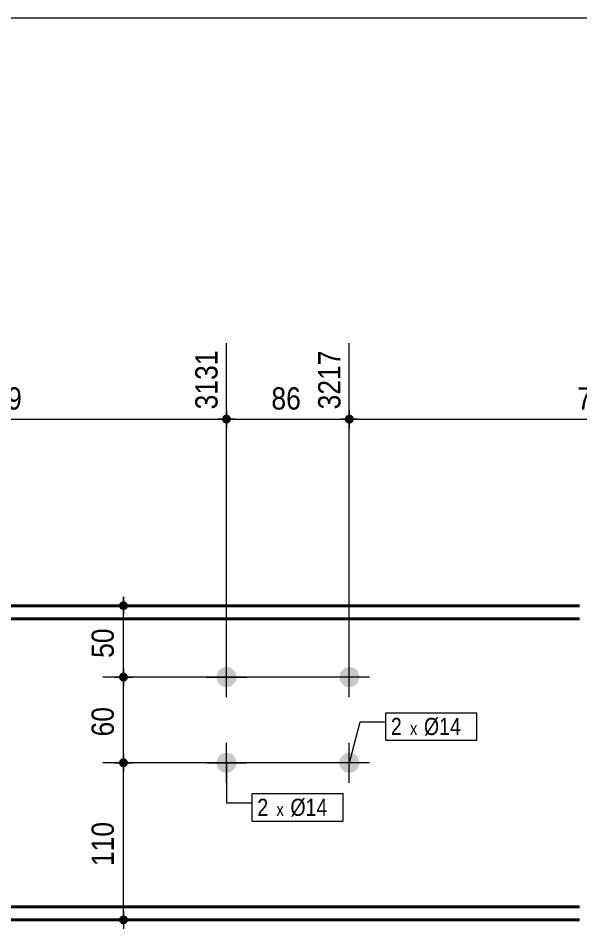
# Model space of a CAD drawing. Header units: millimetres. Extents: x 2 to 287, y 5 to 195.
# Drawn here: x 144.7 to 210.2, y 88.7 to 195 of the extents above; entities that cross this region are included whole.
import ezdxf

# ---------------------------------------------------------------- set-up
doc = ezdxf.new("R2010")
doc.units = ezdxf.units.MM
for name, color, linetype, lineweight in [('Boulon', 7, 'Continuous', 0), ('Cotation', 7, 'Continuous', 0), ('Désignation boulon', 3, 'Continuous', 0), ('Feuille dessin', 5, 'Continuous', 0), ('Piece', 2, 'Continuous', 0)]:
    doc.layers.add(name, color=color, linetype=linetype, lineweight=lineweight)
doc.styles.add('ARIAL', font='ARIAL.TTF')
doc.styles.add('COMIC_SANS_MS', font='COMIC.TTF')

# ---------------------------------------------------------------- blocks, each defined once
blk = doc.blocks.new('*A1')
at = {"layer": 'Boulon'}
for points in [[(170.16, 118.08), (170.16, 118.05), (170.15, 118.02), (170.15, 118), (170.15, 117.97), (170.14, 117.94), (170.14, 117.91), (170.13, 117.88), (170.13, 117.85), (170.12, 117.83), (170.11, 117.8), (170.11, 117.77), (170.1, 117.74), (170.09, 117.72), (170.08, 117.69), (170.07, 117.66), (170.06, 117.64), (170.04, 117.61), (170.03, 117.58), (170.02, 117.56), (170.01, 117.53), (169.99, 117.51), (169.98, 117.49), (169.96, 117.46), (169.94, 117.44), (169.93, 117.41), (169.91, 117.39), (169.89, 117.37), (169.87, 117.35), (169.85, 117.33), (169.83, 117.3), (169.81, 117.28), (169.79, 117.26), (169.77, 117.24), (169.75, 117.23), (169.73, 117.21), (169.71, 117.19), (169.68, 117.17), (169.66, 117.16), (169.64, 117.14), (169.61, 117.12), (169.59, 117.11), (169.57, 117.09), (169.54, 117.08), (169.51, 117.07), (169.49, 117.05), (169.46, 117.04), (169.44, 117.03), (169.41, 117.02), (169.38, 117.01), (169.36, 117), (169.33, 116.99), (169.3, 116.99), (169.27, 116.98), (169.25, 116.97), (169.22, 116.97), (169.19, 116.96), (169.16, 116.96), (169.13, 116.95), (169.1, 116.95), (169.08, 116.95), (169.05, 116.94), (169.02, 116.94), (168.99, 116.94), (168.96, 116.94), (168.93, 116.94), (168.9, 116.95), (168.88, 116.95), (168.85, 116.95), (168.82, 116.96), (168.79, 116.96), (168.76, 116.97), (168.73, 116.97), (168.71, 116.98), (168.68, 116.99), (168.65, 116.99), (168.62, 117), (168.6, 117.01), (168.57, 117.02), (168.54, 117.03), (168.52, 117.04), (168.49, 117.05), (168.47, 117.07), (168.44, 117.08), (168.41, 117.09), (168.39, 117.11), (168.37, 117.12), (168.34, 117.14), (168.32, 117.16), (168.3, 117.17), (168.27, 117.19), (168.25, 117.21), (168.23, 117.23), (168.21, 117.24), (168.19, 117.26), (168.17, 117.28), (168.15, 117.3), (168.13, 117.33), (168.11, 117.35), (168.09, 117.37), (168.07, 117.39), (168.05, 117.41), (168.04, 117.44), (168.02, 117.46), (168, 117.49), (167.99, 117.51), (167.97, 117.53), (167.96, 117.56), (167.95, 117.58), (167.94, 117.61), (167.92, 117.64), (167.91, 117.66), (167.9, 117.69), (167.89, 117.72), (167.88, 117.74), (167.87, 117.77), (167.87, 117.8), (167.86, 117.83), (167.85, 117.85), (167.85, 117.88), (167.84, 117.91), (167.84, 117.94), (167.83, 117.97), (167.83, 118), (167.83, 118.02), (167.82, 118.05), (167.82, 118.08), (167.82, 118.11), (167.82, 118.14), (167.82, 118.17), (167.83, 118.2), (167.83, 118.22), (167.83, 118.25), (167.84, 118.28), (167.84, 118.31), (167.85, 118.34), (167.85, 118.37), (167.86, 118.39), (167.87, 118.42), (167.87, 118.45), (167.88, 118.48), (167.89, 118.5), (167.9, 118.53), (167.91, 118.56), (167.92, 118.58), (167.94, 118.61), (167.95, 118.63), (167.96, 118.66), (167.97, 118.68), (167.99, 118.71), (168, 118.73), (168.02, 118.76), (168.04, 118.78), (168.05, 118.8), (168.07, 118.83), (168.09, 118.85), (168.11, 118.87), (168.13, 118.89), (168.15, 118.91), (168.17, 118.93), (168.19, 118.95), (168.21, 118.97), (168.23, 118.99), (168.25, 119.01), (168.27, 119.03), (168.3, 119.05), (168.32, 119.06), (168.34, 119.08), (168.37, 119.1), (168.39, 119.11), (168.41, 119.12), (168.44, 119.14), (168.47, 119.15), (168.49, 119.16), (168.52, 119.18), (168.54, 119.19), (168.57, 119.2), (168.6, 119.21), (168.62, 119.22), (168.65, 119.23), (168.68, 119.23), (168.71, 119.24), (168.73, 119.25), (168.76, 119.25), (168.79, 119.26), (168.82, 119.26), (168.85, 119.27), (168.88, 119.27), (168.9, 119.27), (168.93, 119.27), (168.96, 119.28), (168.99, 119.28), (169.02, 119.28), (169.05, 119.27), (169.08, 119.27), (169.1, 119.27), (169.13, 119.27), (169.16, 119.26), (169.19, 119.26), (169.22, 119.25), (169.25, 119.25), (169.27, 119.24), (169.3, 119.23), (169.33, 119.23), (169.36, 119.22), (169.38, 119.21), (169.41, 119.2), (169.44, 119.19), (169.46, 119.18), (169.49, 119.16), (169.51, 119.15), (169.54, 119.14), (169.57, 119.12), (169.59, 119.11), (169.61, 119.1), (169.64, 119.08), (169.66, 119.06), (169.68, 119.05), (169.71, 119.03), (169.73, 119.01), (169.75, 118.99), (169.77, 118.97), (169.79, 118.95), (169.81, 118.93), (169.83, 118.91), (169.85, 118.89), (169.87, 118.87), (169.89, 118.85), (169.91, 118.83), (169.93, 118.8), (169.94, 118.78), (169.96, 118.76), (169.98, 118.73), (169.99, 118.71), (170.01, 118.68), (170.02, 118.66), (170.03, 118.63), (170.04, 118.61), (170.06, 118.58), (170.07, 118.56), (170.08, 118.53), (170.09, 118.5), (170.1, 118.48), (170.11, 118.45), (170.11, 118.42), (170.12, 118.39), (170.13, 118.37), (170.13, 118.34), (170.14, 118.31), (170.14, 118.28), (170.15, 118.25), (170.15, 118.22), (170.15, 118.2), (170.16, 118.17), (170.16, 118.14), (170.16, 118.11)], [(170.16, 108.08), (170.16, 108.05), (170.15, 108.02), (170.15, 108), (170.15, 107.97), (170.14, 107.94), (170.14, 107.91), (170.13, 107.88), (170.13, 107.85), (170.12, 107.83), (170.11, 107.8), (170.11, 107.77), (170.1, 107.74), (170.09, 107.72), (170.08, 107.69), (170.07, 107.66), (170.06, 107.64), (170.04, 107.61), (170.03, 107.58), (170.02, 107.56), (170.01, 107.53), (169.99, 107.51), (169.98, 107.49), (169.96, 107.46), (169.94, 107.44), (169.93, 107.41), (169.91, 107.39), (169.89, 107.37), (169.87, 107.35), (169.85, 107.33), (169.83, 107.3), (169.81, 107.28), (169.79, 107.26), (169.77, 107.24), (169.75, 107.23), (169.73, 107.21), (169.71, 107.19), (169.68, 107.17), (169.66, 107.16), (169.64, 107.14), (169.61, 107.12), (169.59, 107.11), (169.57, 107.09), (169.54, 107.08), (169.51, 107.07), (169.49, 107.05), (169.46, 107.04), (169.44, 107.03), (169.41, 107.02), (169.38, 107.01), (169.36, 107), (169.33, 106.99), (169.3, 106.99), (169.27, 106.98), (169.25, 106.97), (169.22, 106.97), (169.19, 106.96), (169.16, 106.96), (169.13, 106.95), (169.1, 106.95), (169.08, 106.95), (169.05, 106.94), (169.02, 106.94), (168.99, 106.94), (168.96, 106.94), (168.93, 106.94), (168.9, 106.95), (168.88, 106.95), (168.85, 106.95), (168.82, 106.96), (168.79, 106.96), (168.76, 106.97), (168.73, 106.97), (168.71, 106.98), (168.68, 106.99), (168.65, 106.99), (168.62, 107), (168.6, 107.01), (168.57, 107.02), (168.54, 107.03), (168.52, 107.04), (168.49, 107.05), (168.47, 107.07), (168.44, 107.08), (168.41, 107.09), (168.39, 107.11), (168.37, 107.12), (168.34, 107.14), (168.32, 107.16), (168.3, 107.17), (168.27, 107.19), (168.25, 107.21), (168.23, 107.23), (168.21, 107.24), (168.19, 107.26), (168.17, 107.28), (168.15, 107.3), (168.13, 107.33), (168.11, 107.35), (168.09, 107.37), (168.07, 107.39), (168.05, 107.41), (168.04, 107.44), (168.02, 107.46), (168, 107.49), (167.99, 107.51), (167.97, 107.53), (167.96, 107.56), (167.95, 107.58), (167.94, 107.61), (167.92, 107.64), (167.91, 107.66), (167.9, 107.69), (167.89, 107.72), (167.88, 107.74), (167.87, 107.77), (167.87, 107.8), (167.86, 107.83), (167.85, 107.85), (167.85, 107.88), (167.84, 107.91), (167.84, 107.94), (167.83, 107.97), (167.83, 108), (167.83, 108.02), (167.82, 108.05), (167.82, 108.08), (167.82, 108.11), (167.82, 108.14), (167.82, 108.17), (167.83, 108.2), (167.83, 108.22), (167.83, 108.25), (167.84, 108.28), (167.84, 108.31), (167.85, 108.34), (167.85, 108.37), (167.86, 108.39), (167.87, 108.42), (167.87, 108.45), (167.88, 108.48), (167.89, 108.5), (167.9, 108.53), (167.91, 108.56), (167.92, 108.58), (167.94, 108.61), (167.95, 108.63), (167.96, 108.66), (167.97, 108.68), (167.99, 108.71), (168, 108.73), (168.02, 108.76), (168.04, 108.78), (168.05, 108.8), (168.07, 108.83), (168.09, 108.85), (168.11, 108.87), (168.13, 108.89), (168.15, 108.91), (168.17, 108.93), (168.19, 108.95), (168.21, 108.97), (168.23, 108.99), (168.25, 109.01), (168.27, 109.03), (168.3, 109.05), (168.32, 109.06), (168.34, 109.08), (168.37, 109.1), (168.39, 109.11), (168.41, 109.12), (168.44, 109.14), (168.47, 109.15), (168.49, 109.16), (168.52, 109.18), (168.54, 109.19), (168.57, 109.2), (168.6, 109.21), (168.62, 109.22), (168.65, 109.23), (168.68, 109.23), (168.71, 109.24), (168.73, 109.25), (168.76, 109.25), (168.79, 109.26), (168.82, 109.26), (168.85, 109.27), (168.88, 109.27), (168.9, 109.27), (168.93, 109.27), (168.96, 109.28), (168.99, 109.28), (169.02, 109.28), (169.05, 109.27), (169.08, 109.27), (169.1, 109.27), (169.13, 109.27), (169.16, 109.26), (169.19, 109.26), (169.22, 109.25), (169.25, 109.25), (169.27, 109.24), (169.3, 109.23), (169.33, 109.23), (169.36, 109.22), (169.38, 109.21), (169.41, 109.2), (169.44, 109.19), (169.46, 109.18), (169.49, 109.16), (169.51, 109.15), (169.54, 109.14), (169.57, 109.12), (169.59, 109.11), (169.61, 109.1), (169.64, 109.08), (169.66, 109.06), (169.68, 109.05), (169.71, 109.03), (169.73, 109.01), (169.75, 108.99), (169.77, 108.97), (169.79, 108.95), (169.81, 108.93), (169.83, 108.91), (169.85, 108.89), (169.87, 108.87), (169.89, 108.85), (169.91, 108.83), (169.93, 108.8), (169.94, 108.78), (169.96, 108.76), (169.98, 108.73), (169.99, 108.71), (170.01, 108.68), (170.02, 108.66), (170.03, 108.63), (170.04, 108.61), (170.06, 108.58), (170.07, 108.56), (170.08, 108.53), (170.09, 108.5), (170.1, 108.48), (170.11, 108.45), (170.11, 108.42), (170.12, 108.39), (170.13, 108.37), (170.13, 108.34), (170.14, 108.31), (170.14, 108.28), (170.15, 108.25), (170.15, 108.22), (170.15, 108.2), (170.16, 108.17), (170.16, 108.14), (170.16, 108.11)]]:
    blk.add_hatch(color=256, dxfattribs=at).paths.add_polyline_path(points, flags=17)
at = {"layer": 'Boulon', "linetype": 'Continuous', "lineweight": 0}
for p, q in [((168.99, 115.78), (168.99, 120.44)), ((166.66, 118.11), (171.32, 118.11)), ((168.99, 105.78), (168.99, 110.44)), ((166.66, 108.11), (171.32, 108.11))]:
    blk.add_line(p, q, dxfattribs=at)
blk = doc.blocks.new('*A2')
at = {"layer": 'Boulon'}
for points in [[(184.49, 118.08), (184.49, 118.05), (184.49, 118.02), (184.48, 118), (184.48, 117.97), (184.48, 117.94), (184.47, 117.91), (184.47, 117.88), (184.46, 117.85), (184.46, 117.83), (184.45, 117.8), (184.44, 117.77), (184.43, 117.74), (184.42, 117.72), (184.41, 117.69), (184.4, 117.66), (184.39, 117.64), (184.38, 117.61), (184.37, 117.58), (184.35, 117.56), (184.34, 117.53), (184.32, 117.51), (184.31, 117.49), (184.29, 117.46), (184.28, 117.44), (184.26, 117.41), (184.24, 117.39), (184.23, 117.37), (184.21, 117.35), (184.19, 117.33), (184.17, 117.3), (184.15, 117.28), (184.13, 117.26), (184.11, 117.24), (184.09, 117.23), (184.06, 117.21), (184.04, 117.19), (184.02, 117.17), (184, 117.16), (183.97, 117.14), (183.95, 117.12), (183.92, 117.11), (183.9, 117.09), (183.87, 117.08), (183.85, 117.07), (183.82, 117.05), (183.8, 117.04), (183.77, 117.03), (183.74, 117.02), (183.72, 117.01), (183.69, 117), (183.66, 116.99), (183.63, 116.99), (183.61, 116.98), (183.58, 116.97), (183.55, 116.97), (183.52, 116.96), (183.49, 116.96), (183.47, 116.95), (183.44, 116.95), (183.41, 116.95), (183.38, 116.94), (183.35, 116.94), (183.32, 116.94), (183.29, 116.94), (183.27, 116.94), (183.24, 116.95), (183.21, 116.95), (183.18, 116.95), (183.15, 116.96), (183.12, 116.96), (183.1, 116.97), (183.07, 116.97), (183.04, 116.98), (183.01, 116.99), (182.98, 116.99), (182.96, 117), (182.93, 117.01), (182.9, 117.02), (182.88, 117.03), (182.85, 117.04), (182.82, 117.05), (182.8, 117.07), (182.77, 117.08), (182.75, 117.09), (182.72, 117.11), (182.7, 117.12), (182.68, 117.14), (182.65, 117.16), (182.63, 117.17), (182.61, 117.19), (182.58, 117.21), (182.56, 117.23), (182.54, 117.24), (182.52, 117.26), (182.5, 117.28), (182.48, 117.3), (182.46, 117.33), (182.44, 117.35), (182.42, 117.37), (182.4, 117.39), (182.39, 117.41), (182.37, 117.44), (182.35, 117.46), (182.34, 117.49), (182.32, 117.51), (182.31, 117.53), (182.29, 117.56), (182.28, 117.58), (182.27, 117.61), (182.26, 117.64), (182.25, 117.66), (182.23, 117.69), (182.22, 117.72), (182.22, 117.74), (182.21, 117.77), (182.2, 117.8), (182.19, 117.83), (182.19, 117.85), (182.18, 117.88), (182.17, 117.91), (182.17, 117.94), (182.17, 117.97), (182.16, 118), (182.16, 118.02), (182.16, 118.05), (182.16, 118.08), (182.16, 118.11), (182.16, 118.14), (182.16, 118.17), (182.16, 118.2), (182.16, 118.22), (182.17, 118.25), (182.17, 118.28), (182.17, 118.31), (182.18, 118.34), (182.19, 118.37), (182.19, 118.39), (182.2, 118.42), (182.21, 118.45), (182.22, 118.48), (182.22, 118.5), (182.23, 118.53), (182.25, 118.56), (182.26, 118.58), (182.27, 118.61), (182.28, 118.63), (182.29, 118.66), (182.31, 118.68), (182.32, 118.71), (182.34, 118.73), (182.35, 118.76), (182.37, 118.78), (182.39, 118.8), (182.4, 118.83), (182.42, 118.85), (182.44, 118.87), (182.46, 118.89), (182.48, 118.91), (182.5, 118.93), (182.52, 118.95), (182.54, 118.97), (182.56, 118.99), (182.58, 119.01), (182.61, 119.03), (182.63, 119.05), (182.65, 119.06), (182.68, 119.08), (182.7, 119.1), (182.72, 119.11), (182.75, 119.12), (182.77, 119.14), (182.8, 119.15), (182.82, 119.16), (182.85, 119.18), (182.88, 119.19), (182.9, 119.2), (182.93, 119.21), (182.96, 119.22), (182.98, 119.23), (183.01, 119.23), (183.04, 119.24), (183.07, 119.25), (183.1, 119.25), (183.12, 119.26), (183.15, 119.26), (183.18, 119.27), (183.21, 119.27), (183.24, 119.27), (183.27, 119.27), (183.29, 119.28), (183.32, 119.28), (183.35, 119.28), (183.38, 119.27), (183.41, 119.27), (183.44, 119.27), (183.47, 119.27), (183.49, 119.26), (183.52, 119.26), (183.55, 119.25), (183.58, 119.25), (183.61, 119.24), (183.63, 119.23), (183.66, 119.23), (183.69, 119.22), (183.72, 119.21), (183.74, 119.2), (183.77, 119.19), (183.8, 119.18), (183.82, 119.16), (183.85, 119.15), (183.87, 119.14), (183.9, 119.12), (183.92, 119.11), (183.95, 119.1), (183.97, 119.08), (184, 119.06), (184.02, 119.05), (184.04, 119.03), (184.06, 119.01), (184.09, 118.99), (184.11, 118.97), (184.13, 118.95), (184.15, 118.93), (184.17, 118.91), (184.19, 118.89), (184.21, 118.87), (184.23, 118.85), (184.24, 118.83), (184.26, 118.8), (184.28, 118.78), (184.29, 118.76), (184.31, 118.73), (184.32, 118.71), (184.34, 118.68), (184.35, 118.66), (184.37, 118.63), (184.38, 118.61), (184.39, 118.58), (184.4, 118.56), (184.41, 118.53), (184.42, 118.5), (184.43, 118.48), (184.44, 118.45), (184.45, 118.42), (184.46, 118.39), (184.46, 118.37), (184.47, 118.34), (184.47, 118.31), (184.48, 118.28), (184.48, 118.25), (184.48, 118.22), (184.49, 118.2), (184.49, 118.17), (184.49, 118.14), (184.49, 118.11)], [(184.49, 108.08), (184.49, 108.05), (184.49, 108.02), (184.48, 108), (184.48, 107.97), (184.48, 107.94), (184.47, 107.91), (184.47, 107.88), (184.46, 107.85), (184.46, 107.83), (184.45, 107.8), (184.44, 107.77), (184.43, 107.74), (184.42, 107.72), (184.41, 107.69), (184.4, 107.66), (184.39, 107.64), (184.38, 107.61), (184.37, 107.58), (184.35, 107.56), (184.34, 107.53), (184.32, 107.51), (184.31, 107.49), (184.29, 107.46), (184.28, 107.44), (184.26, 107.41), (184.24, 107.39), (184.23, 107.37), (184.21, 107.35), (184.19, 107.33), (184.17, 107.3), (184.15, 107.28), (184.13, 107.26), (184.11, 107.24), (184.09, 107.23), (184.06, 107.21), (184.04, 107.19), (184.02, 107.17), (184, 107.16), (183.97, 107.14), (183.95, 107.12), (183.92, 107.11), (183.9, 107.09), (183.87, 107.08), (183.85, 107.07), (183.82, 107.05), (183.8, 107.04), (183.77, 107.03), (183.74, 107.02), (183.72, 107.01), (183.69, 107), (183.66, 106.99), (183.63, 106.99), (183.61, 106.98), (183.58, 106.97), (183.55, 106.97), (183.52, 106.96), (183.49, 106.96), (183.47, 106.95), (183.44, 106.95), (183.41, 106.95), (183.38, 106.94), (183.35, 106.94), (183.32, 106.94), (183.29, 106.94), (183.27, 106.94), (183.24, 106.95), (183.21, 106.95), (183.18, 106.95), (183.15, 106.96), (183.12, 106.96), (183.1, 106.97), (183.07, 106.97), (183.04, 106.98), (183.01, 106.99), (182.98, 106.99), (182.96, 107), (182.93, 107.01), (182.9, 107.02), (182.88, 107.03), (182.85, 107.04), (182.82, 107.05), (182.8, 107.07), (182.77, 107.08), (182.75, 107.09), (182.72, 107.11), (182.7, 107.12), (182.68, 107.14), (182.65, 107.16), (182.63, 107.17), (182.61, 107.19), (182.58, 107.21), (182.56, 107.23), (182.54, 107.24), (182.52, 107.26), (182.5, 107.28), (182.48, 107.3), (182.46, 107.33), (182.44, 107.35), (182.42, 107.37), (182.4, 107.39), (182.39, 107.41), (182.37, 107.44), (182.35, 107.46), (182.34, 107.49), (182.32, 107.51), (182.31, 107.53), (182.29, 107.56), (182.28, 107.58), (182.27, 107.61), (182.26, 107.64), (182.25, 107.66), (182.23, 107.69), (182.22, 107.72), (182.22, 107.74), (182.21, 107.77), (182.2, 107.8), (182.19, 107.83), (182.19, 107.85), (182.18, 107.88), (182.17, 107.91), (182.17, 107.94), (182.17, 107.97), (182.16, 108), (182.16, 108.02), (182.16, 108.05), (182.16, 108.08), (182.16, 108.11), (182.16, 108.14), (182.16, 108.17), (182.16, 108.2), (182.16, 108.22), (182.17, 108.25), (182.17, 108.28), (182.17, 108.31), (182.18, 108.34), (182.19, 108.37), (182.19, 108.39), (182.2, 108.42), (182.21, 108.45), (182.22, 108.48), (182.22, 108.5), (182.23, 108.53), (182.25, 108.56), (182.26, 108.58), (182.27, 108.61), (182.28, 108.63), (182.29, 108.66), (182.31, 108.68), (182.32, 108.71), (182.34, 108.73), (182.35, 108.76), (182.37, 108.78), (182.39, 108.8), (182.4, 108.83), (182.42, 108.85), (182.44, 108.87), (182.46, 108.89), (182.48, 108.91), (182.5, 108.93), (182.52, 108.95), (182.54, 108.97), (182.56, 108.99), (182.58, 109.01), (182.61, 109.03), (182.63, 109.05), (182.65, 109.06), (182.68, 109.08), (182.7, 109.1), (182.72, 109.11), (182.75, 109.12), (182.77, 109.14), (182.8, 109.15), (182.82, 109.16), (182.85, 109.18), (182.88, 109.19), (182.9, 109.2), (182.93, 109.21), (182.96, 109.22), (182.98, 109.23), (183.01, 109.23), (183.04, 109.24), (183.07, 109.25), (183.1, 109.25), (183.12, 109.26), (183.15, 109.26), (183.18, 109.27), (183.21, 109.27), (183.24, 109.27), (183.27, 109.27), (183.29, 109.28), (183.32, 109.28), (183.35, 109.28), (183.38, 109.27), (183.41, 109.27), (183.44, 109.27), (183.47, 109.27), (183.49, 109.26), (183.52, 109.26), (183.55, 109.25), (183.58, 109.25), (183.61, 109.24), (183.63, 109.23), (183.66, 109.23), (183.69, 109.22), (183.72, 109.21), (183.74, 109.2), (183.77, 109.19), (183.8, 109.18), (183.82, 109.16), (183.85, 109.15), (183.87, 109.14), (183.9, 109.12), (183.92, 109.11), (183.95, 109.1), (183.97, 109.08), (184, 109.06), (184.02, 109.05), (184.04, 109.03), (184.06, 109.01), (184.09, 108.99), (184.11, 108.97), (184.13, 108.95), (184.15, 108.93), (184.17, 108.91), (184.19, 108.89), (184.21, 108.87), (184.23, 108.85), (184.24, 108.83), (184.26, 108.8), (184.28, 108.78), (184.29, 108.76), (184.31, 108.73), (184.32, 108.71), (184.34, 108.68), (184.35, 108.66), (184.37, 108.63), (184.38, 108.61), (184.39, 108.58), (184.4, 108.56), (184.41, 108.53), (184.42, 108.5), (184.43, 108.48), (184.44, 108.45), (184.45, 108.42), (184.46, 108.39), (184.46, 108.37), (184.47, 108.34), (184.47, 108.31), (184.48, 108.28), (184.48, 108.25), (184.48, 108.22), (184.49, 108.2), (184.49, 108.17), (184.49, 108.14), (184.49, 108.11)]]:
    blk.add_hatch(color=256, dxfattribs=at).paths.add_polyline_path(points, flags=17)
at = {"layer": 'Boulon', "linetype": 'Continuous', "lineweight": 0}
for p, q in [((183.32, 115.78), (183.32, 120.44)), ((185.66, 118.11), (180.99, 118.11)), ((183.32, 105.78), (183.32, 110.44)), ((185.66, 108.11), (180.99, 108.11))]:
    blk.add_line(p, q, dxfattribs=at)
blk = doc.blocks.new('*A7')
at = {"layer": 'Piece', "color": 2, "linetype": 'Continuous', "lineweight": 40}
for p, q in [((142.16174, 126.442755), (210.151625, 126.442755)), ((210.151625, 124.909422), (142.16174, 124.909422)), ((210.151625, 91.309422), (142.16174, 91.309422)), ((210.151625, 89.776088), (142.16174, 89.776088))]:
    blk.add_line(p, q, dxfattribs=at)
blk = doc.blocks.new('*A8')
at = {"layer": 'Feuille dessin', "linetype": 'Continuous', "lineweight": 0}
blk.add_line((282, 195), (5, 195), dxfattribs=at)
blk = doc.blocks.new('*A18')
at = {"layer": 'Cotation'}
for points in [[(115.21, 147.69), (115.18, 147.69), (115.16, 147.7), (115.13, 147.7), (115.11, 147.71), (115.08, 147.71), (115.06, 147.72), (115.03, 147.73), (115.01, 147.74), (114.99, 147.75), (114.97, 147.77), (114.94, 147.78), (114.92, 147.79), (114.9, 147.81), (114.88, 147.83), (114.87, 147.84), (114.85, 147.86), (114.83, 147.88), (114.82, 147.9), (114.8, 147.92), (114.79, 147.94), (114.77, 147.97), (114.76, 147.99), (114.75, 148.01), (114.74, 148.04), (114.74, 148.06), (114.73, 148.09), (114.72, 148.11), (114.72, 148.14), (114.72, 148.16), (114.71, 148.19), (114.71, 148.21), (114.71, 148.24), (114.72, 148.26), (114.72, 148.29), (114.72, 148.31), (114.73, 148.34), (114.74, 148.36), (114.74, 148.39), (114.75, 148.41), (114.76, 148.43), (114.77, 148.46), (114.79, 148.48), (114.8, 148.5), (114.82, 148.52), (114.83, 148.54), (114.85, 148.56), (114.87, 148.58), (114.88, 148.6), (114.9, 148.61), (114.92, 148.63), (114.94, 148.64), (114.97, 148.66), (114.99, 148.67), (115.01, 148.68), (115.03, 148.69), (115.06, 148.7), (115.08, 148.71), (115.11, 148.72), (115.13, 148.72), (115.16, 148.73), (115.18, 148.73), (115.21, 148.73), (115.23, 148.73), (115.26, 148.73), (115.28, 148.73), (115.31, 148.73), (115.33, 148.72), (115.36, 148.72), (115.38, 148.71), (115.41, 148.7), (115.43, 148.69), (115.46, 148.68), (115.48, 148.67), (115.5, 148.66), (115.52, 148.64), (115.54, 148.63), (115.56, 148.61), (115.58, 148.6), (115.6, 148.58), (115.62, 148.56), (115.64, 148.54), (115.65, 148.52), (115.67, 148.5), (115.68, 148.48), (115.69, 148.46), (115.7, 148.43), (115.71, 148.41), (115.72, 148.39), (115.73, 148.36), (115.74, 148.34), (115.74, 148.31), (115.75, 148.29), (115.75, 148.26), (115.75, 148.24), (115.75, 148.21), (115.75, 148.19), (115.75, 148.16), (115.75, 148.14), (115.74, 148.11), (115.74, 148.09), (115.73, 148.06), (115.72, 148.04), (115.71, 148.01), (115.7, 147.99), (115.69, 147.97), (115.68, 147.94), (115.67, 147.92), (115.65, 147.9), (115.64, 147.88), (115.62, 147.86), (115.6, 147.84), (115.58, 147.83), (115.56, 147.81), (115.54, 147.79), (115.52, 147.78), (115.5, 147.77), (115.48, 147.75), (115.46, 147.74), (115.43, 147.73), (115.41, 147.72), (115.38, 147.71), (115.36, 147.71), (115.33, 147.7), (115.31, 147.7), (115.28, 147.69), (115.26, 147.69), (115.23, 147.69)], [(168.96, 147.69), (168.94, 147.69), (168.91, 147.7), (168.89, 147.7), (168.86, 147.71), (168.84, 147.71), (168.81, 147.72), (168.79, 147.73), (168.77, 147.74), (168.74, 147.75), (168.72, 147.77), (168.7, 147.78), (168.68, 147.79), (168.66, 147.81), (168.64, 147.83), (168.62, 147.84), (168.6, 147.86), (168.59, 147.88), (168.57, 147.9), (168.56, 147.92), (168.54, 147.94), (168.53, 147.97), (168.52, 147.99), (168.51, 148.01), (168.5, 148.04), (168.49, 148.06), (168.49, 148.09), (168.48, 148.11), (168.48, 148.14), (168.47, 148.16), (168.47, 148.19), (168.47, 148.21), (168.47, 148.24), (168.47, 148.26), (168.48, 148.29), (168.48, 148.31), (168.49, 148.34), (168.49, 148.36), (168.5, 148.39), (168.51, 148.41), (168.52, 148.43), (168.53, 148.46), (168.54, 148.48), (168.56, 148.5), (168.57, 148.52), (168.59, 148.54), (168.6, 148.56), (168.62, 148.58), (168.64, 148.6), (168.66, 148.61), (168.68, 148.63), (168.7, 148.64), (168.72, 148.66), (168.74, 148.67), (168.77, 148.68), (168.79, 148.69), (168.81, 148.7), (168.84, 148.71), (168.86, 148.72), (168.89, 148.72), (168.91, 148.73), (168.94, 148.73), (168.96, 148.73), (168.99, 148.73), (169.02, 148.73), (169.04, 148.73), (169.07, 148.73), (169.09, 148.72), (169.12, 148.72), (169.14, 148.71), (169.17, 148.7), (169.19, 148.69), (169.21, 148.68), (169.24, 148.67), (169.26, 148.66), (169.28, 148.64), (169.3, 148.63), (169.32, 148.61), (169.34, 148.6), (169.36, 148.58), (169.38, 148.56), (169.39, 148.54), (169.41, 148.52), (169.42, 148.5), (169.44, 148.48), (169.45, 148.46), (169.46, 148.43), (169.47, 148.41), (169.48, 148.39), (169.49, 148.36), (169.49, 148.34), (169.5, 148.31), (169.5, 148.29), (169.51, 148.26), (169.51, 148.24), (169.51, 148.21), (169.51, 148.19), (169.51, 148.16), (169.5, 148.14), (169.5, 148.11), (169.49, 148.09), (169.49, 148.06), (169.48, 148.04), (169.47, 148.01), (169.46, 147.99), (169.45, 147.97), (169.44, 147.94), (169.42, 147.92), (169.41, 147.9), (169.39, 147.88), (169.38, 147.86), (169.36, 147.84), (169.34, 147.83), (169.32, 147.81), (169.3, 147.79), (169.28, 147.78), (169.26, 147.77), (169.24, 147.75), (169.21, 147.74), (169.19, 147.73), (169.17, 147.72), (169.14, 147.71), (169.12, 147.71), (169.09, 147.7), (169.07, 147.7), (169.04, 147.69), (169.02, 147.69), (168.99, 147.69)]]:
    blk.add_hatch(color=256, dxfattribs=at).paths.add_polyline_path(points, flags=17)
at = {"layer": 'Cotation', "linetype": 'Continuous', "lineweight": 0}
for p, q in [((115.23, 119.11), (115.23, 157.07)), ((168.99, 119.11), (168.99, 157.07)), ((115.23, 149.25), (115.23, 147.17)), ((168.99, 149.25), (168.99, 147.17)), ((116.27, 148.21), (114.19, 148.21)), ((115.23, 148.21), (114.19, 148.21)), ((115.23, 148.21), (168.99, 148.21)), ((170.03, 148.21), (167.95, 148.21)), ((168.99, 148.21), (170.03, 148.21))]:
    blk.add_line(p, q, dxfattribs=at)
at = {"layer": 'Cotation'}
for p in [(115.23, 148.21), (168.99, 148.21)]:
    blk.add_point(p, dxfattribs=at)
at = {"layer": 'Cotation', "style": 'ARIAL', "width": 0.85}
blk.add_text('3131', height=2.6, rotation=90.0002, dxfattribs=at).set_placement((167.95, 149.35))
blk.add_text('1109', height=2.6, dxfattribs=at).set_placement((138.25, 149.33))
blk = doc.blocks.new('*A19')
at = {"layer": 'Cotation'}
for points in [[(168.96, 147.69), (168.94, 147.69), (168.91, 147.7), (168.89, 147.7), (168.86, 147.71), (168.84, 147.71), (168.81, 147.72), (168.79, 147.73), (168.77, 147.74), (168.74, 147.75), (168.72, 147.77), (168.7, 147.78), (168.68, 147.79), (168.66, 147.81), (168.64, 147.83), (168.62, 147.84), (168.6, 147.86), (168.59, 147.88), (168.57, 147.9), (168.56, 147.92), (168.54, 147.94), (168.53, 147.97), (168.52, 147.99), (168.51, 148.01), (168.5, 148.04), (168.49, 148.06), (168.49, 148.09), (168.48, 148.11), (168.48, 148.14), (168.47, 148.16), (168.47, 148.19), (168.47, 148.21), (168.47, 148.24), (168.47, 148.26), (168.48, 148.29), (168.48, 148.31), (168.49, 148.34), (168.49, 148.36), (168.5, 148.39), (168.51, 148.41), (168.52, 148.43), (168.53, 148.46), (168.54, 148.48), (168.56, 148.5), (168.57, 148.52), (168.59, 148.54), (168.6, 148.56), (168.62, 148.58), (168.64, 148.6), (168.66, 148.61), (168.68, 148.63), (168.7, 148.64), (168.72, 148.66), (168.74, 148.67), (168.77, 148.68), (168.79, 148.69), (168.81, 148.7), (168.84, 148.71), (168.86, 148.72), (168.89, 148.72), (168.91, 148.73), (168.94, 148.73), (168.96, 148.73), (168.99, 148.73), (169.02, 148.73), (169.04, 148.73), (169.07, 148.73), (169.09, 148.72), (169.12, 148.72), (169.14, 148.71), (169.17, 148.7), (169.19, 148.69), (169.21, 148.68), (169.24, 148.67), (169.26, 148.66), (169.28, 148.64), (169.3, 148.63), (169.32, 148.61), (169.34, 148.6), (169.36, 148.58), (169.38, 148.56), (169.39, 148.54), (169.41, 148.52), (169.42, 148.5), (169.44, 148.48), (169.45, 148.46), (169.46, 148.43), (169.47, 148.41), (169.48, 148.39), (169.49, 148.36), (169.49, 148.34), (169.5, 148.31), (169.5, 148.29), (169.51, 148.26), (169.51, 148.24), (169.51, 148.21), (169.51, 148.19), (169.51, 148.16), (169.5, 148.14), (169.5, 148.11), (169.49, 148.09), (169.49, 148.06), (169.48, 148.04), (169.47, 148.01), (169.46, 147.99), (169.45, 147.97), (169.44, 147.94), (169.42, 147.92), (169.41, 147.9), (169.39, 147.88), (169.38, 147.86), (169.36, 147.84), (169.34, 147.83), (169.32, 147.81), (169.3, 147.79), (169.28, 147.78), (169.26, 147.77), (169.24, 147.75), (169.21, 147.74), (169.19, 147.73), (169.17, 147.72), (169.14, 147.71), (169.12, 147.71), (169.09, 147.7), (169.07, 147.7), (169.04, 147.69), (169.02, 147.69), (168.99, 147.69)], [(183.3, 147.69), (183.27, 147.69), (183.25, 147.7), (183.22, 147.7), (183.2, 147.71), (183.17, 147.71), (183.15, 147.72), (183.12, 147.73), (183.1, 147.74), (183.08, 147.75), (183.06, 147.77), (183.03, 147.78), (183.01, 147.79), (182.99, 147.81), (182.97, 147.83), (182.96, 147.84), (182.94, 147.86), (182.92, 147.88), (182.91, 147.9), (182.89, 147.92), (182.88, 147.94), (182.86, 147.97), (182.85, 147.99), (182.84, 148.01), (182.83, 148.04), (182.83, 148.06), (182.82, 148.09), (182.81, 148.11), (182.81, 148.14), (182.81, 148.16), (182.8, 148.19), (182.8, 148.21), (182.8, 148.24), (182.81, 148.26), (182.81, 148.29), (182.81, 148.31), (182.82, 148.34), (182.83, 148.36), (182.83, 148.39), (182.84, 148.41), (182.85, 148.43), (182.86, 148.46), (182.88, 148.48), (182.89, 148.5), (182.91, 148.52), (182.92, 148.54), (182.94, 148.56), (182.96, 148.58), (182.97, 148.6), (182.99, 148.61), (183.01, 148.63), (183.03, 148.64), (183.06, 148.66), (183.08, 148.67), (183.1, 148.68), (183.12, 148.69), (183.15, 148.7), (183.17, 148.71), (183.2, 148.72), (183.22, 148.72), (183.25, 148.73), (183.27, 148.73), (183.3, 148.73), (183.32, 148.73), (183.35, 148.73), (183.37, 148.73), (183.4, 148.73), (183.42, 148.72), (183.45, 148.72), (183.47, 148.71), (183.5, 148.7), (183.52, 148.69), (183.55, 148.68), (183.57, 148.67), (183.59, 148.66), (183.61, 148.64), (183.63, 148.63), (183.65, 148.61), (183.67, 148.6), (183.69, 148.58), (183.71, 148.56), (183.73, 148.54), (183.74, 148.52), (183.76, 148.5), (183.77, 148.48), (183.78, 148.46), (183.79, 148.43), (183.8, 148.41), (183.81, 148.39), (183.82, 148.36), (183.83, 148.34), (183.83, 148.31), (183.84, 148.29), (183.84, 148.26), (183.84, 148.24), (183.84, 148.21), (183.84, 148.19), (183.84, 148.16), (183.84, 148.14), (183.83, 148.11), (183.83, 148.09), (183.82, 148.06), (183.81, 148.04), (183.8, 148.01), (183.79, 147.99), (183.78, 147.97), (183.77, 147.94), (183.76, 147.92), (183.74, 147.9), (183.73, 147.88), (183.71, 147.86), (183.69, 147.84), (183.67, 147.83), (183.65, 147.81), (183.63, 147.79), (183.61, 147.78), (183.59, 147.77), (183.57, 147.75), (183.55, 147.74), (183.52, 147.73), (183.5, 147.72), (183.47, 147.71), (183.45, 147.71), (183.42, 147.7), (183.4, 147.7), (183.37, 147.69), (183.35, 147.69), (183.32, 147.69)]]:
    blk.add_hatch(color=256, dxfattribs=at).paths.add_polyline_path(points, flags=17)
at = {"layer": 'Cotation', "linetype": 'Continuous', "lineweight": 0}
for p, q in [((168.99, 119.11), (168.99, 157.07)), ((183.32, 119.11), (183.32, 157.07)), ((168.99, 149.25), (168.99, 147.17)), ((183.32, 149.25), (183.32, 147.17)), ((170.03, 148.21), (167.95, 148.21)), ((168.99, 148.21), (167.95, 148.21)), ((168.99, 148.21), (183.32, 148.21)), ((184.36, 148.21), (182.28, 148.21)), ((183.32, 148.21), (184.36, 148.21))]:
    blk.add_line(p, q, dxfattribs=at)
at = {"layer": 'Cotation'}
for p in [(168.99, 148.21), (183.32, 148.21)]:
    blk.add_point(p, dxfattribs=at)
at = {"layer": 'Cotation', "style": 'ARIAL', "width": 0.85}
blk.add_text('3217', height=2.6, rotation=90.0002, dxfattribs=at).set_placement((182.28, 149.35))
blk.add_text('86', height=2.6, dxfattribs=at).set_placement((174.23, 149.33))
blk = doc.blocks.new('*A20')
at = {"layer": 'Cotation'}
for points in [[(183.3, 147.69), (183.27, 147.69), (183.25, 147.7), (183.22, 147.7), (183.2, 147.71), (183.17, 147.71), (183.15, 147.72), (183.12, 147.73), (183.1, 147.74), (183.08, 147.75), (183.06, 147.77), (183.03, 147.78), (183.01, 147.79), (182.99, 147.81), (182.97, 147.83), (182.96, 147.84), (182.94, 147.86), (182.92, 147.88), (182.91, 147.9), (182.89, 147.92), (182.88, 147.94), (182.86, 147.97), (182.85, 147.99), (182.84, 148.01), (182.83, 148.04), (182.83, 148.06), (182.82, 148.09), (182.81, 148.11), (182.81, 148.14), (182.81, 148.16), (182.8, 148.19), (182.8, 148.21), (182.8, 148.24), (182.81, 148.26), (182.81, 148.29), (182.81, 148.31), (182.82, 148.34), (182.83, 148.36), (182.83, 148.39), (182.84, 148.41), (182.85, 148.43), (182.86, 148.46), (182.88, 148.48), (182.89, 148.5), (182.91, 148.52), (182.92, 148.54), (182.94, 148.56), (182.96, 148.58), (182.97, 148.6), (182.99, 148.61), (183.01, 148.63), (183.03, 148.64), (183.06, 148.66), (183.08, 148.67), (183.1, 148.68), (183.12, 148.69), (183.15, 148.7), (183.17, 148.71), (183.2, 148.72), (183.22, 148.72), (183.25, 148.73), (183.27, 148.73), (183.3, 148.73), (183.32, 148.73), (183.35, 148.73), (183.37, 148.73), (183.4, 148.73), (183.42, 148.72), (183.45, 148.72), (183.47, 148.71), (183.5, 148.7), (183.52, 148.69), (183.55, 148.68), (183.57, 148.67), (183.59, 148.66), (183.61, 148.64), (183.63, 148.63), (183.65, 148.61), (183.67, 148.6), (183.69, 148.58), (183.71, 148.56), (183.73, 148.54), (183.74, 148.52), (183.76, 148.5), (183.77, 148.48), (183.78, 148.46), (183.79, 148.43), (183.8, 148.41), (183.81, 148.39), (183.82, 148.36), (183.83, 148.34), (183.83, 148.31), (183.84, 148.29), (183.84, 148.26), (183.84, 148.24), (183.84, 148.21), (183.84, 148.19), (183.84, 148.16), (183.84, 148.14), (183.83, 148.11), (183.83, 148.09), (183.82, 148.06), (183.81, 148.04), (183.8, 148.01), (183.79, 147.99), (183.78, 147.97), (183.77, 147.94), (183.76, 147.92), (183.74, 147.9), (183.73, 147.88), (183.71, 147.86), (183.69, 147.84), (183.67, 147.83), (183.65, 147.81), (183.63, 147.79), (183.61, 147.78), (183.59, 147.77), (183.57, 147.75), (183.55, 147.74), (183.52, 147.73), (183.5, 147.72), (183.47, 147.71), (183.45, 147.71), (183.42, 147.7), (183.4, 147.7), (183.37, 147.69), (183.35, 147.69), (183.32, 147.69)], [(242.26, 147.69), (242.23, 147.69), (242.21, 147.7), (242.18, 147.7), (242.16, 147.71), (242.13, 147.71), (242.11, 147.72), (242.08, 147.73), (242.06, 147.74), (242.04, 147.75), (242.02, 147.77), (241.99, 147.78), (241.97, 147.79), (241.95, 147.81), (241.93, 147.83), (241.92, 147.84), (241.9, 147.86), (241.88, 147.88), (241.87, 147.9), (241.85, 147.92), (241.84, 147.94), (241.82, 147.97), (241.81, 147.99), (241.8, 148.01), (241.79, 148.04), (241.79, 148.06), (241.78, 148.09), (241.77, 148.11), (241.77, 148.14), (241.77, 148.16), (241.76, 148.19), (241.76, 148.21), (241.76, 148.24), (241.77, 148.26), (241.77, 148.29), (241.77, 148.31), (241.78, 148.34), (241.79, 148.36), (241.79, 148.39), (241.8, 148.41), (241.81, 148.43), (241.82, 148.46), (241.84, 148.48), (241.85, 148.5), (241.87, 148.52), (241.88, 148.54), (241.9, 148.56), (241.92, 148.58), (241.93, 148.6), (241.95, 148.61), (241.97, 148.63), (241.99, 148.64), (242.02, 148.66), (242.04, 148.67), (242.06, 148.68), (242.08, 148.69), (242.11, 148.7), (242.13, 148.71), (242.16, 148.72), (242.18, 148.72), (242.21, 148.73), (242.23, 148.73), (242.26, 148.73), (242.28, 148.73), (242.31, 148.73), (242.33, 148.73), (242.36, 148.73), (242.39, 148.72), (242.41, 148.72), (242.43, 148.71), (242.46, 148.7), (242.48, 148.69), (242.51, 148.68), (242.53, 148.67), (242.55, 148.66), (242.57, 148.64), (242.59, 148.63), (242.61, 148.61), (242.63, 148.6), (242.65, 148.58), (242.67, 148.56), (242.69, 148.54), (242.7, 148.52), (242.72, 148.5), (242.73, 148.48), (242.74, 148.46), (242.75, 148.43), (242.76, 148.41), (242.77, 148.39), (242.78, 148.36), (242.79, 148.34), (242.79, 148.31), (242.8, 148.29), (242.8, 148.26), (242.8, 148.24), (242.8, 148.21), (242.8, 148.19), (242.8, 148.16), (242.8, 148.14), (242.79, 148.11), (242.79, 148.09), (242.78, 148.06), (242.77, 148.04), (242.76, 148.01), (242.75, 147.99), (242.74, 147.97), (242.73, 147.94), (242.72, 147.92), (242.7, 147.9), (242.69, 147.88), (242.67, 147.86), (242.65, 147.84), (242.63, 147.83), (242.61, 147.81), (242.59, 147.79), (242.57, 147.78), (242.55, 147.77), (242.53, 147.75), (242.51, 147.74), (242.48, 147.73), (242.46, 147.72), (242.43, 147.71), (242.41, 147.71), (242.39, 147.7), (242.36, 147.7), (242.33, 147.69), (242.31, 147.69), (242.28, 147.69)]]:
    blk.add_hatch(color=256, dxfattribs=at).paths.add_polyline_path(points, flags=17)
at = {"layer": 'Cotation', "linetype": 'Continuous', "lineweight": 0}
for p, q in [((183.32, 119.11), (183.32, 157.07)), ((242.28, 138.68), (242.28, 157.07)), ((183.32, 149.25), (183.32, 147.17)), ((242.28, 149.25), (242.28, 147.17)), ((184.36, 148.21), (182.28, 148.21)), ((183.32, 148.21), (182.28, 148.21)), ((183.32, 148.21), (242.28, 148.21)), ((243.32, 148.21), (241.24, 148.21)), ((242.28, 148.21), (243.32, 148.21)), ((242.28, 117.44), (242.28, 135.04))]:
    blk.add_line(p, q, dxfattribs=at)
at = {"layer": 'Cotation'}
for p in [(183.32, 148.21), (242.28, 148.21)]:
    blk.add_point(p, dxfattribs=at)
at = {"layer": 'Cotation', "style": 'ARIAL', "width": 0.85}
blk.add_text('3950', height=2.6, rotation=90.0002, dxfattribs=at).set_placement((241.24, 149.35))
blk.add_text('733', height=2.6, dxfattribs=at).set_placement((209.91, 149.33))
blk = doc.blocks.new('*A30')
at = {"layer": 'Cotation'}
for points in [[(156.95, 107.59), (156.92, 107.59), (156.9, 107.6), (156.87, 107.6), (156.85, 107.61), (156.82, 107.61), (156.8, 107.62), (156.78, 107.63), (156.75, 107.64), (156.73, 107.65), (156.71, 107.66), (156.69, 107.68), (156.66, 107.69), (156.64, 107.71), (156.63, 107.72), (156.61, 107.74), (156.59, 107.76), (156.57, 107.78), (156.56, 107.8), (156.54, 107.82), (156.53, 107.84), (156.52, 107.86), (156.5, 107.89), (156.49, 107.91), (156.48, 107.93), (156.48, 107.96), (156.47, 107.98), (156.46, 108.01), (156.46, 108.03), (156.46, 108.06), (156.45, 108.08), (156.45, 108.11), (156.45, 108.13), (156.46, 108.16), (156.46, 108.19), (156.46, 108.21), (156.47, 108.24), (156.48, 108.26), (156.48, 108.28), (156.49, 108.31), (156.5, 108.33), (156.52, 108.35), (156.53, 108.38), (156.54, 108.4), (156.56, 108.42), (156.57, 108.44), (156.59, 108.46), (156.61, 108.48), (156.63, 108.49), (156.64, 108.51), (156.66, 108.53), (156.69, 108.54), (156.71, 108.56), (156.73, 108.57), (156.75, 108.58), (156.78, 108.59), (156.8, 108.6), (156.82, 108.61), (156.85, 108.61), (156.87, 108.62), (156.9, 108.62), (156.92, 108.63), (156.95, 108.63), (156.97, 108.63), (157, 108.63), (157.03, 108.63), (157.05, 108.62), (157.08, 108.62), (157.1, 108.61), (157.13, 108.61), (157.15, 108.6), (157.17, 108.59), (157.2, 108.58), (157.22, 108.57), (157.24, 108.56), (157.26, 108.54), (157.28, 108.53), (157.3, 108.51), (157.32, 108.49), (157.34, 108.48), (157.36, 108.46), (157.38, 108.44), (157.39, 108.42), (157.41, 108.4), (157.42, 108.38), (157.43, 108.35), (157.44, 108.33), (157.45, 108.31), (157.46, 108.28), (157.47, 108.26), (157.48, 108.24), (157.48, 108.21), (157.49, 108.19), (157.49, 108.16), (157.49, 108.13), (157.49, 108.11), (157.49, 108.08), (157.49, 108.06), (157.49, 108.03), (157.48, 108.01), (157.48, 107.98), (157.47, 107.96), (157.46, 107.93), (157.45, 107.91), (157.44, 107.89), (157.43, 107.86), (157.42, 107.84), (157.41, 107.82), (157.39, 107.8), (157.38, 107.78), (157.36, 107.76), (157.34, 107.74), (157.32, 107.72), (157.3, 107.71), (157.28, 107.69), (157.26, 107.68), (157.24, 107.66), (157.22, 107.65), (157.2, 107.64), (157.17, 107.63), (157.15, 107.62), (157.13, 107.61), (157.1, 107.61), (157.08, 107.6), (157.05, 107.6), (157.03, 107.59), (157, 107.59), (156.97, 107.59)], [(156.95, 89.26), (156.92, 89.26), (156.9, 89.26), (156.87, 89.27), (156.85, 89.27), (156.82, 89.28), (156.8, 89.29), (156.78, 89.3), (156.75, 89.31), (156.73, 89.32), (156.71, 89.33), (156.69, 89.34), (156.66, 89.36), (156.64, 89.37), (156.63, 89.39), (156.61, 89.41), (156.59, 89.43), (156.57, 89.45), (156.56, 89.47), (156.54, 89.49), (156.53, 89.51), (156.52, 89.53), (156.5, 89.55), (156.49, 89.58), (156.48, 89.6), (156.48, 89.63), (156.47, 89.65), (156.46, 89.67), (156.46, 89.7), (156.46, 89.73), (156.45, 89.75), (156.45, 89.78), (156.45, 89.8), (156.46, 89.83), (156.46, 89.85), (156.46, 89.88), (156.47, 89.9), (156.48, 89.93), (156.48, 89.95), (156.49, 89.98), (156.5, 90), (156.52, 90.02), (156.53, 90.04), (156.54, 90.06), (156.56, 90.09), (156.57, 90.11), (156.59, 90.13), (156.61, 90.14), (156.63, 90.16), (156.64, 90.18), (156.66, 90.19), (156.69, 90.21), (156.71, 90.22), (156.73, 90.23), (156.75, 90.25), (156.78, 90.26), (156.8, 90.27), (156.82, 90.27), (156.85, 90.28), (156.87, 90.29), (156.9, 90.29), (156.92, 90.29), (156.95, 90.3), (156.97, 90.3), (157, 90.3), (157.03, 90.29), (157.05, 90.29), (157.08, 90.29), (157.1, 90.28), (157.13, 90.27), (157.15, 90.27), (157.17, 90.26), (157.2, 90.25), (157.22, 90.23), (157.24, 90.22), (157.26, 90.21), (157.28, 90.19), (157.3, 90.18), (157.32, 90.16), (157.34, 90.14), (157.36, 90.13), (157.38, 90.11), (157.39, 90.09), (157.41, 90.06), (157.42, 90.04), (157.43, 90.02), (157.44, 90), (157.45, 89.98), (157.46, 89.95), (157.47, 89.93), (157.48, 89.9), (157.48, 89.88), (157.49, 89.85), (157.49, 89.83), (157.49, 89.8), (157.49, 89.78), (157.49, 89.75), (157.49, 89.73), (157.49, 89.7), (157.48, 89.67), (157.48, 89.65), (157.47, 89.63), (157.46, 89.6), (157.45, 89.58), (157.44, 89.55), (157.43, 89.53), (157.42, 89.51), (157.41, 89.49), (157.39, 89.47), (157.38, 89.45), (157.36, 89.43), (157.34, 89.41), (157.32, 89.39), (157.3, 89.37), (157.28, 89.36), (157.26, 89.34), (157.24, 89.33), (157.22, 89.32), (157.2, 89.31), (157.17, 89.3), (157.15, 89.29), (157.13, 89.28), (157.1, 89.27), (157.08, 89.27), (157.05, 89.26), (157.03, 89.26), (157, 89.26), (156.97, 89.26)]]:
    blk.add_hatch(color=256, dxfattribs=at).paths.add_polyline_path(points, flags=17)
at = {"layer": 'Cotation', "linetype": 'Continuous', "lineweight": 0}
for p, q in [((156.97, 109.15), (156.97, 107.07)), ((156.97, 108.11), (156.97, 109.15)), ((182.32, 108.11), (154.55, 108.11)), ((155.93, 108.11), (158.01, 108.11)), ((156.97, 89.78), (156.97, 108.11)), ((156.97, 90.82), (156.97, 88.74)), ((167.99, 89.78), (154.55, 89.78)), ((155.93, 89.78), (158.01, 89.78)), ((156.97, 89.78), (156.97, 88.74))]:
    blk.add_line(p, q, dxfattribs=at)
at = {"layer": 'Cotation'}
for p in [(156.97, 108.11), (156.97, 89.78)]:
    blk.add_point(p, dxfattribs=at)
at = {"layer": 'Cotation', "style": 'ARIAL', "width": 0.85}
blk.add_text('110', height=2.6, rotation=90.0002, dxfattribs=at).set_placement((155.85, 96.05))
blk = doc.blocks.new('*A31')
at = {"layer": 'Cotation'}
for points in [[(156.95, 117.59), (156.92, 117.59), (156.9, 117.6), (156.87, 117.6), (156.85, 117.61), (156.82, 117.61), (156.8, 117.62), (156.78, 117.63), (156.75, 117.64), (156.73, 117.65), (156.71, 117.66), (156.69, 117.68), (156.66, 117.69), (156.64, 117.71), (156.63, 117.72), (156.61, 117.74), (156.59, 117.76), (156.57, 117.78), (156.56, 117.8), (156.54, 117.82), (156.53, 117.84), (156.52, 117.86), (156.5, 117.89), (156.49, 117.91), (156.48, 117.93), (156.48, 117.96), (156.47, 117.98), (156.46, 118.01), (156.46, 118.03), (156.46, 118.06), (156.45, 118.08), (156.45, 118.11), (156.45, 118.13), (156.46, 118.16), (156.46, 118.19), (156.46, 118.21), (156.47, 118.24), (156.48, 118.26), (156.48, 118.28), (156.49, 118.31), (156.5, 118.33), (156.52, 118.35), (156.53, 118.38), (156.54, 118.4), (156.56, 118.42), (156.57, 118.44), (156.59, 118.46), (156.61, 118.48), (156.63, 118.49), (156.64, 118.51), (156.66, 118.53), (156.69, 118.54), (156.71, 118.56), (156.73, 118.57), (156.75, 118.58), (156.78, 118.59), (156.8, 118.6), (156.82, 118.61), (156.85, 118.61), (156.87, 118.62), (156.9, 118.62), (156.92, 118.63), (156.95, 118.63), (156.97, 118.63), (157, 118.63), (157.03, 118.63), (157.05, 118.62), (157.08, 118.62), (157.1, 118.61), (157.13, 118.61), (157.15, 118.6), (157.17, 118.59), (157.2, 118.58), (157.22, 118.57), (157.24, 118.56), (157.26, 118.54), (157.28, 118.53), (157.3, 118.51), (157.32, 118.49), (157.34, 118.48), (157.36, 118.46), (157.38, 118.44), (157.39, 118.42), (157.41, 118.4), (157.42, 118.38), (157.43, 118.35), (157.44, 118.33), (157.45, 118.31), (157.46, 118.28), (157.47, 118.26), (157.48, 118.24), (157.48, 118.21), (157.49, 118.19), (157.49, 118.16), (157.49, 118.13), (157.49, 118.11), (157.49, 118.08), (157.49, 118.06), (157.49, 118.03), (157.48, 118.01), (157.48, 117.98), (157.47, 117.96), (157.46, 117.93), (157.45, 117.91), (157.44, 117.89), (157.43, 117.86), (157.42, 117.84), (157.41, 117.82), (157.39, 117.8), (157.38, 117.78), (157.36, 117.76), (157.34, 117.74), (157.32, 117.72), (157.3, 117.71), (157.28, 117.69), (157.26, 117.68), (157.24, 117.66), (157.22, 117.65), (157.2, 117.64), (157.17, 117.63), (157.15, 117.62), (157.13, 117.61), (157.1, 117.61), (157.08, 117.6), (157.05, 117.6), (157.03, 117.59), (157, 117.59), (156.97, 117.59)], [(156.95, 107.59), (156.92, 107.59), (156.9, 107.6), (156.87, 107.6), (156.85, 107.61), (156.82, 107.61), (156.8, 107.62), (156.78, 107.63), (156.75, 107.64), (156.73, 107.65), (156.71, 107.66), (156.69, 107.68), (156.66, 107.69), (156.64, 107.71), (156.63, 107.72), (156.61, 107.74), (156.59, 107.76), (156.57, 107.78), (156.56, 107.8), (156.54, 107.82), (156.53, 107.84), (156.52, 107.86), (156.5, 107.89), (156.49, 107.91), (156.48, 107.93), (156.48, 107.96), (156.47, 107.98), (156.46, 108.01), (156.46, 108.03), (156.46, 108.06), (156.45, 108.08), (156.45, 108.11), (156.45, 108.13), (156.46, 108.16), (156.46, 108.19), (156.46, 108.21), (156.47, 108.24), (156.48, 108.26), (156.48, 108.28), (156.49, 108.31), (156.5, 108.33), (156.52, 108.35), (156.53, 108.38), (156.54, 108.4), (156.56, 108.42), (156.57, 108.44), (156.59, 108.46), (156.61, 108.48), (156.63, 108.49), (156.64, 108.51), (156.66, 108.53), (156.69, 108.54), (156.71, 108.56), (156.73, 108.57), (156.75, 108.58), (156.78, 108.59), (156.8, 108.6), (156.82, 108.61), (156.85, 108.61), (156.87, 108.62), (156.9, 108.62), (156.92, 108.63), (156.95, 108.63), (156.97, 108.63), (157, 108.63), (157.03, 108.63), (157.05, 108.62), (157.08, 108.62), (157.1, 108.61), (157.13, 108.61), (157.15, 108.6), (157.17, 108.59), (157.2, 108.58), (157.22, 108.57), (157.24, 108.56), (157.26, 108.54), (157.28, 108.53), (157.3, 108.51), (157.32, 108.49), (157.34, 108.48), (157.36, 108.46), (157.38, 108.44), (157.39, 108.42), (157.41, 108.4), (157.42, 108.38), (157.43, 108.35), (157.44, 108.33), (157.45, 108.31), (157.46, 108.28), (157.47, 108.26), (157.48, 108.24), (157.48, 108.21), (157.49, 108.19), (157.49, 108.16), (157.49, 108.13), (157.49, 108.11), (157.49, 108.08), (157.49, 108.06), (157.49, 108.03), (157.48, 108.01), (157.48, 107.98), (157.47, 107.96), (157.46, 107.93), (157.45, 107.91), (157.44, 107.89), (157.43, 107.86), (157.42, 107.84), (157.41, 107.82), (157.39, 107.8), (157.38, 107.78), (157.36, 107.76), (157.34, 107.74), (157.32, 107.72), (157.3, 107.71), (157.28, 107.69), (157.26, 107.68), (157.24, 107.66), (157.22, 107.65), (157.2, 107.64), (157.17, 107.63), (157.15, 107.62), (157.13, 107.61), (157.1, 107.61), (157.08, 107.6), (157.05, 107.6), (157.03, 107.59), (157, 107.59), (156.97, 107.59)]]:
    blk.add_hatch(color=256, dxfattribs=at).paths.add_polyline_path(points, flags=17)
at = {"layer": 'Cotation', "linetype": 'Continuous', "lineweight": 0}
for p, q in [((156.97, 119.15), (156.97, 117.07)), ((156.97, 118.11), (156.97, 119.15)), ((182.32, 118.11), (154.55, 118.11)), ((155.93, 118.11), (158.01, 118.11)), ((156.97, 108.11), (156.97, 118.11)), ((156.97, 109.15), (156.97, 107.07)), ((182.32, 108.11), (154.55, 108.11)), ((155.93, 108.11), (158.01, 108.11)), ((156.97, 108.11), (156.97, 107.07))]:
    blk.add_line(p, q, dxfattribs=at)
at = {"layer": 'Cotation'}
for p in [(156.97, 118.11), (156.97, 108.11)]:
    blk.add_point(p, dxfattribs=at)
at = {"layer": 'Cotation', "style": 'ARIAL', "width": 0.85}
blk.add_text('60', height=2.6, rotation=90.0002, dxfattribs=at).set_placement((155.85, 111.18))
blk = doc.blocks.new('*A32')
at = {"layer": 'Cotation'}
for points in [[(156.95, 125.92), (156.92, 125.93), (156.9, 125.93), (156.87, 125.93), (156.85, 125.94), (156.82, 125.95), (156.8, 125.95), (156.78, 125.96), (156.75, 125.97), (156.73, 125.98), (156.71, 126), (156.69, 126.01), (156.66, 126.03), (156.64, 126.04), (156.63, 126.06), (156.61, 126.08), (156.59, 126.09), (156.57, 126.11), (156.56, 126.13), (156.54, 126.15), (156.53, 126.18), (156.52, 126.2), (156.5, 126.22), (156.49, 126.24), (156.48, 126.27), (156.48, 126.29), (156.47, 126.32), (156.46, 126.34), (156.46, 126.37), (156.46, 126.39), (156.45, 126.42), (156.45, 126.44), (156.45, 126.47), (156.46, 126.49), (156.46, 126.52), (156.46, 126.54), (156.47, 126.57), (156.48, 126.59), (156.48, 126.62), (156.49, 126.64), (156.5, 126.67), (156.52, 126.69), (156.53, 126.71), (156.54, 126.73), (156.56, 126.75), (156.57, 126.77), (156.59, 126.79), (156.61, 126.81), (156.63, 126.83), (156.64, 126.84), (156.66, 126.86), (156.69, 126.88), (156.71, 126.89), (156.73, 126.9), (156.75, 126.91), (156.78, 126.92), (156.8, 126.93), (156.82, 126.94), (156.85, 126.95), (156.87, 126.95), (156.9, 126.96), (156.92, 126.96), (156.95, 126.96), (156.97, 126.96), (157, 126.96), (157.03, 126.96), (157.05, 126.96), (157.08, 126.95), (157.1, 126.95), (157.13, 126.94), (157.15, 126.93), (157.17, 126.92), (157.2, 126.91), (157.22, 126.9), (157.24, 126.89), (157.26, 126.88), (157.28, 126.86), (157.3, 126.84), (157.32, 126.83), (157.34, 126.81), (157.36, 126.79), (157.38, 126.77), (157.39, 126.75), (157.41, 126.73), (157.42, 126.71), (157.43, 126.69), (157.44, 126.67), (157.45, 126.64), (157.46, 126.62), (157.47, 126.59), (157.48, 126.57), (157.48, 126.54), (157.49, 126.52), (157.49, 126.49), (157.49, 126.47), (157.49, 126.44), (157.49, 126.42), (157.49, 126.39), (157.49, 126.37), (157.48, 126.34), (157.48, 126.32), (157.47, 126.29), (157.46, 126.27), (157.45, 126.24), (157.44, 126.22), (157.43, 126.2), (157.42, 126.18), (157.41, 126.15), (157.39, 126.13), (157.38, 126.11), (157.36, 126.09), (157.34, 126.08), (157.32, 126.06), (157.3, 126.04), (157.28, 126.03), (157.26, 126.01), (157.24, 126), (157.22, 125.98), (157.2, 125.97), (157.17, 125.96), (157.15, 125.95), (157.13, 125.95), (157.1, 125.94), (157.08, 125.93), (157.05, 125.93), (157.03, 125.93), (157, 125.92), (156.97, 125.92)], [(156.95, 117.59), (156.92, 117.59), (156.9, 117.6), (156.87, 117.6), (156.85, 117.61), (156.82, 117.61), (156.8, 117.62), (156.78, 117.63), (156.75, 117.64), (156.73, 117.65), (156.71, 117.66), (156.69, 117.68), (156.66, 117.69), (156.64, 117.71), (156.63, 117.72), (156.61, 117.74), (156.59, 117.76), (156.57, 117.78), (156.56, 117.8), (156.54, 117.82), (156.53, 117.84), (156.52, 117.86), (156.5, 117.89), (156.49, 117.91), (156.48, 117.93), (156.48, 117.96), (156.47, 117.98), (156.46, 118.01), (156.46, 118.03), (156.46, 118.06), (156.45, 118.08), (156.45, 118.11), (156.45, 118.13), (156.46, 118.16), (156.46, 118.19), (156.46, 118.21), (156.47, 118.24), (156.48, 118.26), (156.48, 118.28), (156.49, 118.31), (156.5, 118.33), (156.52, 118.35), (156.53, 118.38), (156.54, 118.4), (156.56, 118.42), (156.57, 118.44), (156.59, 118.46), (156.61, 118.48), (156.63, 118.49), (156.64, 118.51), (156.66, 118.53), (156.69, 118.54), (156.71, 118.56), (156.73, 118.57), (156.75, 118.58), (156.78, 118.59), (156.8, 118.6), (156.82, 118.61), (156.85, 118.61), (156.87, 118.62), (156.9, 118.62), (156.92, 118.63), (156.95, 118.63), (156.97, 118.63), (157, 118.63), (157.03, 118.63), (157.05, 118.62), (157.08, 118.62), (157.1, 118.61), (157.13, 118.61), (157.15, 118.6), (157.17, 118.59), (157.2, 118.58), (157.22, 118.57), (157.24, 118.56), (157.26, 118.54), (157.28, 118.53), (157.3, 118.51), (157.32, 118.49), (157.34, 118.48), (157.36, 118.46), (157.38, 118.44), (157.39, 118.42), (157.41, 118.4), (157.42, 118.38), (157.43, 118.35), (157.44, 118.33), (157.45, 118.31), (157.46, 118.28), (157.47, 118.26), (157.48, 118.24), (157.48, 118.21), (157.49, 118.19), (157.49, 118.16), (157.49, 118.13), (157.49, 118.11), (157.49, 118.08), (157.49, 118.06), (157.49, 118.03), (157.48, 118.01), (157.48, 117.98), (157.47, 117.96), (157.46, 117.93), (157.45, 117.91), (157.44, 117.89), (157.43, 117.86), (157.42, 117.84), (157.41, 117.82), (157.39, 117.8), (157.38, 117.78), (157.36, 117.76), (157.34, 117.74), (157.32, 117.72), (157.3, 117.71), (157.28, 117.69), (157.26, 117.68), (157.24, 117.66), (157.22, 117.65), (157.2, 117.64), (157.17, 117.63), (157.15, 117.62), (157.13, 117.61), (157.1, 117.61), (157.08, 117.6), (157.05, 117.6), (157.03, 117.59), (157, 117.59), (156.97, 117.59)]]:
    blk.add_hatch(color=256, dxfattribs=at).paths.add_polyline_path(points, flags=17)
at = {"layer": 'Cotation', "linetype": 'Continuous', "lineweight": 0}
for p, q in [((156.97, 127.48), (156.97, 125.4)), ((156.97, 126.44), (156.97, 127.48)), ((167.99, 126.44), (154.55, 126.44)), ((155.93, 126.44), (158.01, 126.44)), ((156.97, 118.11), (156.97, 126.44)), ((156.97, 119.15), (156.97, 117.07)), ((182.32, 118.11), (154.55, 118.11)), ((155.93, 118.11), (158.01, 118.11)), ((156.97, 118.11), (156.97, 117.07))]:
    blk.add_line(p, q, dxfattribs=at)
at = {"layer": 'Cotation'}
for p in [(156.97, 126.44), (156.97, 118.11)]:
    blk.add_point(p, dxfattribs=at)
at = {"layer": 'Cotation', "style": 'ARIAL', "width": 0.85}
blk.add_text('50', height=2.6, rotation=90.0002, dxfattribs=at).set_placement((155.85, 120.35))
blk = doc.blocks.new('*A36')
at = {"layer": 'Désignation boulon', "linetype": 'Continuous', "lineweight": 0}
for p, q in [((168.990016, 108.109422), (168.990016, 103.446755)), ((171.990016, 104.513422), (182.605641, 104.513422)), ((171.990016, 101.313422), (171.990016, 104.513422)), ((182.605641, 101.313422), (182.605641, 104.513422)), ((168.990016, 103.446755), (171.990016, 103.446755)), ((171.990016, 101.313422), (182.605641, 101.313422))]:
    blk.add_line(p, q, dxfattribs=at)
at = {"layer": 'Désignation boulon', "style": 'COMIC_SANS_MS', "width": 0.85}
for s, height, p in [('2', 2, (172.590016, 101.913422)), ('Ø14', 2, (176.44861, 101.913422)), ('x', 1.5, (174.817946, 101.913422))]:
    blk.add_text(s, height=height, dxfattribs=at).set_placement(p)
blk = doc.blocks.new('*A37')
at = {"layer": 'Désignation boulon', "linetype": 'Continuous', "lineweight": 0}
for p, q in [((187.565949, 113.952022), (198.181574, 113.952022)), ((187.565949, 110.752022), (187.565949, 113.952022)), ((198.181574, 110.752022), (198.181574, 113.952022)), ((183.323349, 108.109422), (184.565949, 112.885355)), ((184.565949, 112.885355), (187.565949, 112.885355)), ((187.565949, 110.752022), (198.181574, 110.752022))]:
    blk.add_line(p, q, dxfattribs=at)
at = {"layer": 'Désignation boulon', "style": 'COMIC_SANS_MS', "width": 0.85}
for s, height, p in [('2', 2, (188.165949, 111.352022)), ('Ø14', 2, (192.024543, 111.352022)), ('x', 1.5, (190.393879, 111.352022))]:
    blk.add_text(s, height=height, dxfattribs=at).set_placement(p)

msp = doc.modelspace()

# ---------------------------------------------------------------- block references
at = {"lineweight": 0}
for name in ['*A8', '*A18', '*A19', '*A20', '*A32', '*A7', '*A1', '*A2', '*A31', '*A37', '*A30', '*A36']:
    msp.add_blockref(name, (0, 0), dxfattribs=at)

doc.saveas('drawing.dxf')
